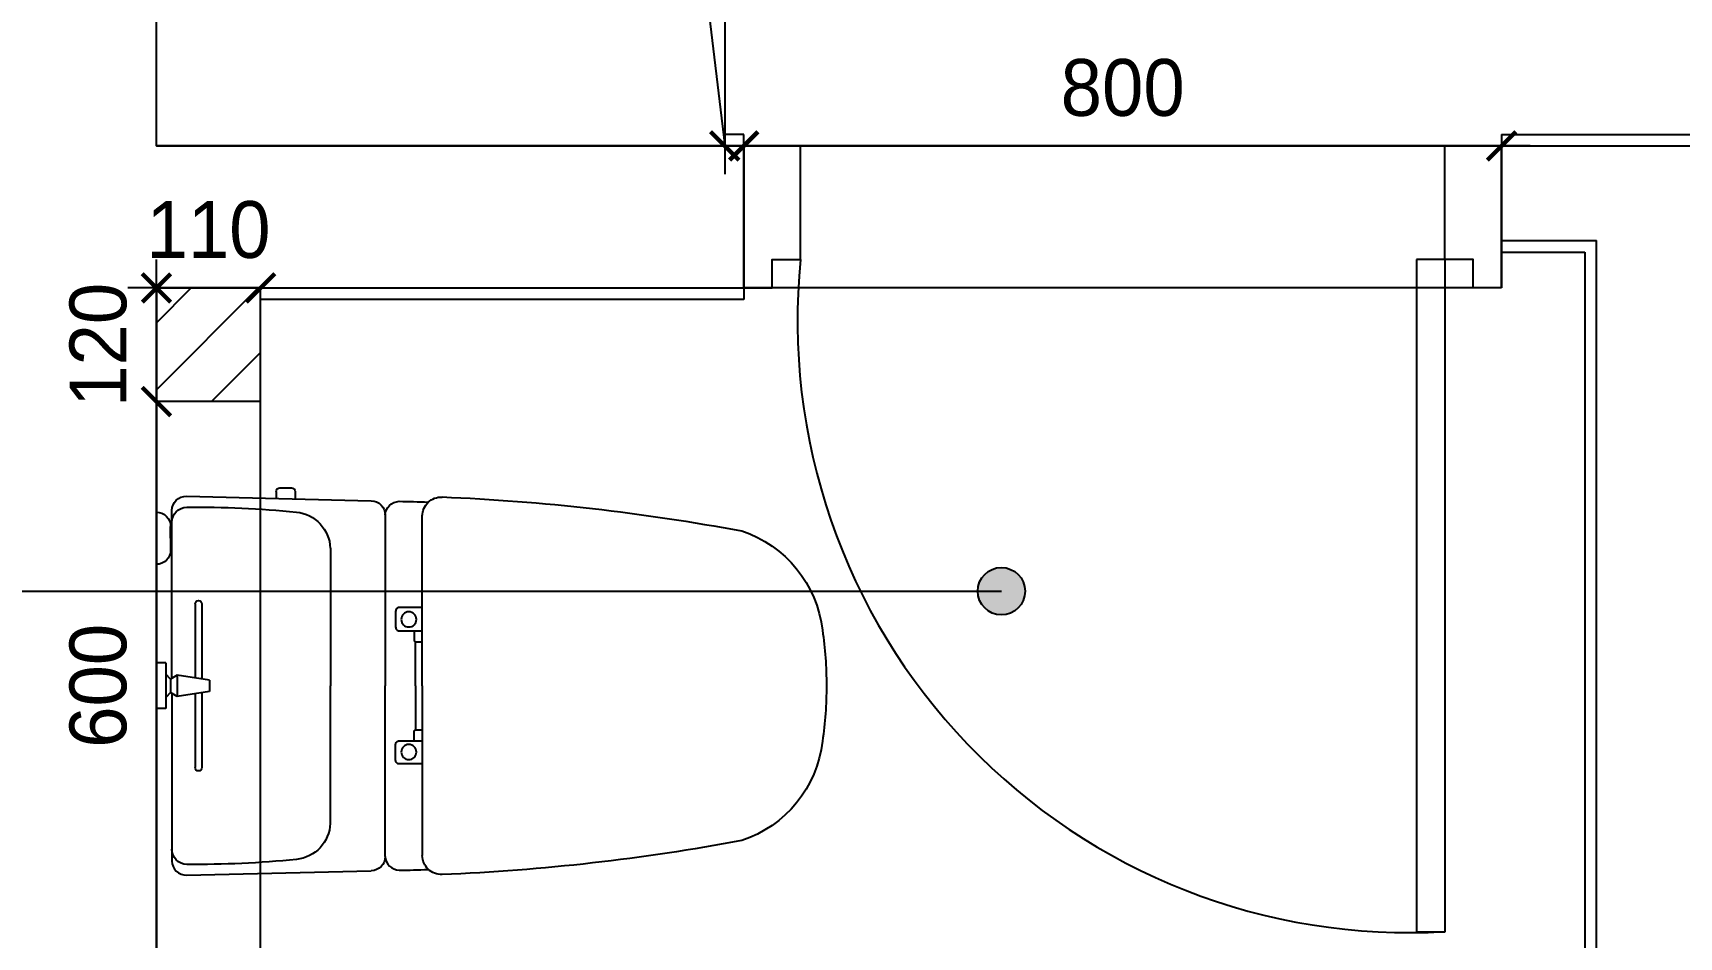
# Model space of a CAD drawing. Header units: millimetres. Extents: x -551172 to 232469, y -3435 to 261611.
# Drawn here: x 70241 to 71979, y 104670 to 105625 of the extents above; entities that cross this region are included whole.
import ezdxf

# ---------------------------------------------------------------- set-up
doc = ezdxf.new("R2010")
doc.units = ezdxf.units.MM
doc.header["$LTSCALE"] = 10
doc.header["$PDMODE"] = 3
doc.linetypes.add('HIDDEN', pattern=[9.525, 6.35, -3.175])
doc.layers.get('DEFPOINTS').update_dxf_attribs({"color": 248})
for name, color, linetype in [('0-ELC TEXT', 7, 'Continuous'), ('03-WAL NEW', 3, 'Continuous'), ('06-FUR', 6, 'Continuous'), ('C-FIN', 5, 'Continuous'), ('C-HAT', 251, 'Continuous'), ('fin', 5, 'Continuous'), ('HL', 6, 'HIDDEN'), ('도면층2', 2, 'Continuous'), ('도면층4', 4, 'Continuous'), ('도면층5', 5, 'Continuous')]:
    doc.layers.add(name, color=color, linetype=linetype)
doc.styles.add('HY 울릉도 L', font='')
doc.styles.get('HY 울릉도 L').set_extended_font_data('HY울릉도L')
doc.linetypes.add('ZIGZAG', pattern='A,0.0001,-0.2,[131,ltypeshp.shx,S=0.2,R=0,X=-0.2,Y=0],-0.4,[131,ltypeshp.shx,S=0.2,R=180,X=0.2,Y=0],-0.2', length=0.8001)
doc.dimstyles.new('30', dxfattribs={"dimscale": 30, "dimtxt": 2, "dimasz": 1, "dimexe": 1, "dimexo": 1, "dimgap": 1, "dimtad": 1, "dimdec": 0, "dimrnd": 0.05, "dimdsep": 46, "dimlunit": 6, "dimtxsty": 'HY 울릉도 L', "dimblk": 'ARCHTICK', "dimcen": 2.5, "dimdle": 1, "dimclrd": 133, "dimclre": 133, "dimclrt": 30, "dimadec": 0, "dimazin": 0, "dimtfac": 1, "dimtdec": 0, "dimtix": 1, "dimtmove": 2, "dimatfit": 3, "dimldrblk": 'ARCHTICK', "dimfxl": 1, "dimlwd": -1, "dimlwe": -1, "dimarcsym": 0})

# ---------------------------------------------------------------- blocks, each defined once
blk = doc.blocks.new('_ArchTick')
at = {"color": 0, "linetype": 'ByBlock', "const_width": 0.15}
blk.add_lwpolyline([(-0.5, -0.5), (0.5, 0.5)], dxfattribs=at)
blk = doc.blocks.new('*D1184')
at = {"layer": '06-FUR', "color": 133, "transparency": 16777216}
blk.add_line((71821.4, 105505.3), (70961.4, 105505.3), dxfattribs=at)
at = {"layer": 'DEFPOINTS', "color": 0, "transparency": 16777216}
for p in [(70991.4, 105505.3), (70991.4, 105505.3), (71791.4, 105505.3)]:
    blk.add_point(p, dxfattribs=at)
at = {"layer": '06-FUR', "color": 133, "transparency": 16777216, "xscale": 30, "yscale": 30, "zscale": 30, "rotation": 180}
blk.add_blockref('_ArchTick', (70991.4, 105505.3), dxfattribs=at)
at = {"layer": '06-FUR', "color": 133, "transparency": 16777216, "xscale": 30, "yscale": 30, "zscale": 30}
blk.add_blockref('_ArchTick', (71791.4, 105505.3), dxfattribs=at)
at = {"layer": '06-FUR', "color": 30, "transparency": 16777216, "insert": (71391.4, 105566.6), "char_height": 60, "attachment_point": 5, "style": 'HY 울릉도 L'}
blk.add_mtext('800', dxfattribs=at)
blk = doc.blocks.new('*D1186')
at = {"layer": '06-FUR', "color": 133, "transparency": 16777216}
for p, q in [((70971.4, 110585.3), (70971.4, 105475.3)), ((71001.4, 110555.3), (71001.4, 110555.3)), ((71001.4, 105505.3), (71001.4, 105505.3))]:
    blk.add_line(p, q, dxfattribs=at)
at = {"layer": 'DEFPOINTS', "color": 0, "transparency": 16777216}
for p in [(70971.4, 110555.3), (70971.4, 105505.3), (70971.4, 105505.3)]:
    blk.add_point(p, dxfattribs=at)
at = {"layer": '06-FUR', "color": 133, "transparency": 16777216, "xscale": 30, "yscale": 30, "zscale": 30}
for p, rotation in [((70971.4, 110555.3), 90), ((70971.4, 105505.3), 270)]:
    blk.add_blockref('_ArchTick', p, dxfattribs=dict(at, rotation=rotation))
at = {"layer": '06-FUR', "color": 30, "transparency": 16777216, "insert": (70905.4, 108030.3), "char_height": 60, "attachment_point": 5, "rotation": 90, "style": 'HY 울릉도 L'}
blk.add_mtext('5,050', dxfattribs=at)
blk = doc.blocks.new('A$C4B2D31F0')
at = {"layer": 'fin', "color": 4}
for p, q in [((185, 690.9), (20.4, 690.9)), ((37.2, 692.3), (24.7, 692.3)), ((37.2, 692.3), (49.7, 692.3)), ((200.9, 690.9), (365.5, 690.9)), ((47.7, 523.7), (192.9, 523.7)), ((338.2, 523.7), (192.9, 523.7)), ((12.6, 465.9), (192.9, 465.9)), ((373.3, 465.9), (192.9, 465.9)), ((192.9, 426.6), (13.7, 426.6)), ((192.9, 426.6), (372.2, 426.6))]:
    blk.add_line(p, q, dxfattribs=at)
for points in [[(20.4, 690.9), (7.9, 690.9, 0.421209), (-7.1, 675.5), (-2.4, 480.5, 0.001659)], [(365.5, 690.9), (378, 690.9, -0.421209), (392.9, 675.5), (388.3, 480.5, -0.001659)], [(12.6, 465.9, 0.371724), (-1.8, 451.2, 0.003515), (-1, 420.3, 0.320541)], [(373.3, 465.9, -0.371724), (387.7, 451.2, -0.003515), (386.9, 420.3, -0.320541)]]:
    blk.add_lwpolyline(points, format="xyb", dxfattribs=at)
for centre, radius, start, end in [((24.7, 707.3), 15, 180, 270), ((49.7, 707.3), 15, 270, 0), ((20.4, 674.9), 16, 90, 179.3116), ((365.5, 674.9), 16, 0.6884, 90), ((1004.3, 663.1), 1000, 179.3116, 185.9437), ((-618.4, 663.1), 1000, 354.0563, 0.6884), ((49.4, 563.7), 40, 185.9437, 267.5129), ((336.5, 563.7), 40, 272.4871, 354.0563), ((12.6, 480.9), 15, 181.3651, 270), ((373.3, 480.9), 15, 270, 358.6349), ((13.7, 406.6), 20, 90, 182.3333), ((372.2, 406.6), 20, 357.6667, 90), ((2197.7, 495.6), 2205.9, 182.3333, 190.6081), ((-1811.8, 495.6), 2205.9, 349.3919, 357.6667), ((148.7, 128.9), 125.5, 198.2964, 263.4241), ((237.2, 128.9), 125.5, 276.5759, 341.7036), ((192.9, 405.9), 405.9, 261.6993, 270), ((192.9, 405.9), 405.9, 270, 278.3007)]:
    blk.add_arc(centre, radius, start, end, dxfattribs=at)
at = {"layer": 'HL', "linetype": 'Continuous'}
for p, q in [((168.9, 697.3), (168.9, 707.3)), ((168.9, 697.3), (216.9, 697.3)), ((186, 692.5), (180.6, 697.3)), ((199.9, 692.5), (205.3, 697.3)), ((216.9, 697.3), (216.9, 707.3)), ((181.6, 685.5), (186, 692.5)), ((187, 651.2), (181.6, 685.5)), ((181.6, 685.5), (204.3, 685.5)), ((186, 692.5), (199.9, 692.5)), ((198.9, 651.2), (204.3, 685.5)), ((204.3, 685.5), (199.9, 692.5)), ((106.4, 666.3), (184.4, 666.3)), ((201.4, 666.3), (279.4, 666.3)), ((106.4, 659.3), (185.5, 659.3)), ((187, 651.2), (198.9, 651.2)), ((200.4, 659.3), (279.4, 659.3)), ((-16, 576.9), (-16, 564.8)), ((-12, 580.9), (-4.8, 580.9)), ((-12, 560.8), (-4.3, 560.8)), ((192.9, 433.7), (146.6, 433.7)), ((192.9, 433.7), (239.3, 433.7))]:
    blk.add_line(p, q, dxfattribs=at)
for points in [[(110.4, 426.6), (110.4, 450.8, -0.414214), (114.4, 454.8), (130.9, 454.8, -0.414214), (134.9, 450.8), (134.9, 435.2), (134.9, 426.6)], [(275.5, 426.6), (275.5, 450.8, 0.414214), (271.5, 454.8), (255, 454.8, 0.414214), (251, 450.8), (251, 435.2), (251, 426.6)], [(134.9, 435.2), (144.6, 435.2, -0.414214), (146.6, 433.2), (146.6, 426.6)], [(251, 435.2), (241.3, 435.2, 0.414214), (239.3, 433.2), (239.3, 426.6)]]:
    blk.add_lwpolyline(points, format="xyb", dxfattribs=at)
for centre in [(122.9, 440.9), (262.9, 440.9)]:
    blk.add_circle(centre, 8, dxfattribs=at)
for centre, radius, start, end in [((106.4, 662.8), 3.5, 90, 270), ((279.4, 662.8), 3.5, 270, 90), ((-12, 576.9), 4, 90, 180), ((-12, 564.8), 4, 180, 270)]:
    blk.add_arc(centre, radius, start, end, dxfattribs=at)
blk = doc.blocks.new('*D1312')
at = {"layer": '06-FUR', "color": 133, "transparency": 16777216}
for p, q in [((70371.4, 105355.3), (70371.4, 105385.3)), ((70451.4, 105355.3), (70341.4, 105355.3)), ((70371.4, 105355.3), (70371.4, 105235.3)), ((70371.4, 105235.3), (70371.4, 105205.3))]:
    blk.add_line(p, q, dxfattribs=at)
at = {"layer": 'DEFPOINTS', "color": 0, "transparency": 16777216}
for p in [(70481.4, 105355.3), (70371.4, 105235.3), (70371.4, 105235.3)]:
    blk.add_point(p, dxfattribs=at)
at = {"layer": '06-FUR', "color": 133, "transparency": 16777216, "xscale": 30, "yscale": 30, "zscale": 30}
for p, rotation in [((70371.4, 105355.3), 270), ((70371.4, 105235.3), 90)]:
    blk.add_blockref('_ArchTick', p, dxfattribs=dict(at, rotation=rotation))
at = {"layer": '06-FUR', "color": 30, "transparency": 16777216, "insert": (70310.1, 105295.3), "char_height": 60, "attachment_point": 5, "rotation": 90, "style": 'HY 울릉도 L'}
blk.add_mtext('120', dxfattribs=at)
blk = doc.blocks.new('*D1313')
at = {"layer": '06-FUR', "color": 133, "transparency": 16777216}
blk.add_line((70371.4, 105265.3), (70371.4, 104605.3), dxfattribs=at)
at = {"layer": 'DEFPOINTS', "color": 0, "transparency": 16777216}
for p in [(70371.4, 105235.3), (70371.4, 104635.3), (70371.4, 104635.3)]:
    blk.add_point(p, dxfattribs=at)
at = {"layer": '06-FUR', "color": 133, "transparency": 16777216, "xscale": 30, "yscale": 30, "zscale": 30}
for p, rotation in [((70371.4, 105235.3), 90), ((70371.4, 104635.3), 270)]:
    blk.add_blockref('_ArchTick', p, dxfattribs=dict(at, rotation=rotation))
at = {"layer": '06-FUR', "color": 30, "transparency": 16777216, "insert": (70310.1, 104935.3), "char_height": 60, "attachment_point": 5, "rotation": 90, "style": 'HY 울릉도 L'}
blk.add_mtext('600', dxfattribs=at)
blk = doc.blocks.new('*D1315')
at = {"layer": '06-FUR', "color": 133, "transparency": 16777216}
for p, q in [((70371.4, 105355.3), (70341.4, 105355.3)), ((70481.4, 105355.3), (70371.4, 105355.3)), ((70481.4, 105355.3), (70511.4, 105355.3))]:
    blk.add_line(p, q, dxfattribs=at)
at = {"layer": 'DEFPOINTS', "color": 0, "transparency": 16777216}
for p in [(70371.4, 105355.3), (70371.4, 105355.3), (70481.4, 105355.3)]:
    blk.add_point(p, dxfattribs=at)
at = {"layer": '06-FUR', "color": 133, "transparency": 16777216, "xscale": 30, "yscale": 30, "zscale": 30}
blk.add_blockref('_ArchTick', (70371.4, 105355.3), dxfattribs=at)
at = {"layer": '06-FUR', "color": 133, "transparency": 16777216, "xscale": 30, "yscale": 30, "zscale": 30, "rotation": 180}
blk.add_blockref('_ArchTick', (70481.4, 105355.3), dxfattribs=at)
at = {"layer": '06-FUR', "color": 30, "transparency": 16777216, "insert": (70426.4, 105416.6), "char_height": 60, "attachment_point": 5, "style": 'HY 울릉도 L'}
blk.add_mtext('110', dxfattribs=at)

msp = doc.modelspace()

# ---------------------------------------------------------------- hatches: boundary and pattern name
at = {"layer": '0-ELC TEXT'}
h = msp.add_hatch(color=256, dxfattribs=at)
h.dxf.hatch_style = 1
edge = h.paths.add_edge_path()
edge.add_arc((71263.4, 105035.2), 25, 180, 540, ccw=False)
at = {"layer": 'C-HAT'}
h = msp.add_hatch(dxfattribs=at)
h.set_pattern_fill('_USER', color=256, scale=50, angle=45, pattern_type=0)
h.set_pattern_definition([(45, (-72590, 19350), (-35.355339, 35.355339), [])])
h.paths.add_polyline_path([(70481.4, 104635.3), (70371.4, 104635.3), (70371.4, 103935.3), (70371.4, 103870.3), (71111.4, 103870.3), (70371.4, 103870.3), (70371.4, 103825.3), (71141.4, 103825.3), (71141.4, 103935.3), (70481.4, 103935.3)])
h.paths.add_polyline_path([(70481.4, 105355.3), (70371.4, 105355.3), (70371.4, 105235.3), (70481.4, 105235.3)])

# ---------------------------------------------------------------- linework, layer by layer
at = {"layer": '0-ELC TEXT'}
msp.add_line((70005.7, 105035.2), (71263.4, 105035.2), dxfattribs=at)
msp.add_circle((71263.4, 105035.2), 25, dxfattribs=at)
at = {"layer": '03-WAL NEW'}
msp.add_line((70481.4, 105235.3), (70371.4, 105235.3), dxfattribs=at)
msp.add_lwpolyline([(70481.4, 103935.3), (70481.4, 105355.3), (70371.4, 105355.3), (70371.4, 103935.3)], dxfattribs=at)
at = {"layer": '06-FUR'}
msp.add_line((70371.4, 110555.3), (70971.4, 105505.3), dxfattribs=at)
msp.add_lwpolyline([(70971.4, 105505.3), (70371.4, 105505.3), (70371.4, 110555.3), (70971.4, 110555.3)], close=True, dxfattribs=at)
at = {"layer": '06-FUR', "color": 1, "linetype": 'ZIGZAG', "ltscale": 100}
msp.add_circle((77280, 106770), 15680, dxfattribs=at)
at = {"layer": 'C-FIN'}
for p, q in [((70991.4, 105517.3), (70970, 105517.3)), ((70991.4, 105505.3), (70991.4, 105517.3)), ((71791.4, 105517.3), (72859.4, 105517.3)), ((71791.4, 105517.3), (71791.4, 105505.3)), ((71791.4, 105405.3), (71791.4, 105393.3)), ((71791.4, 105393.3), (71879.4, 105393.3)), ((71879.4, 105393.3), (71879.4, 102937.3)), ((70991.4, 105343.3), (70481.4, 105343.3)), ((70991.4, 105355.3), (70991.4, 105343.3))]:
    msp.add_line(p, q, dxfattribs=at)
at = {"layer": '도면층2'}
for p, q in [((70371.4, 105505.3), (70371.4, 110555.3)), ((70371.4, 105505.3), (70991.4, 105505.3)), ((70991.4, 105355.3), (70991.4, 105505.3)), ((71791.4, 105505.3), (72871.4, 105505.3)), ((71791.4, 105405.3), (71791.4, 105505.3)), ((71791.4, 105405.3), (71891.4, 105405.3)), ((70371.4, 105355.3), (70991.4, 105355.3)), ((70371.4, 102925.3), (70371.4, 105355.3))]:
    msp.add_line(p, q, dxfattribs=at)
msp.add_lwpolyline([(71891.4, 102925.3), (71891.4, 105405.3)], dxfattribs=at)
at = {"layer": '도면층4'}
for p, q in [((70991.4, 105505.3), (71791.4, 105505.3)), ((70991.4, 105355.3), (70991.4, 105505.3)), ((71791.4, 105505.3), (71791.4, 105355.3)), ((71791.4, 105355.3), (71791.4, 105505.3)), ((71701.4, 105385.3), (71701.4, 104675.9)), ((71731.4, 105385.3), (71701.4, 105385.3)), ((71731.4, 105385.3), (71731.4, 104675.3)), ((71791.4, 105355.3), (70991.4, 105355.3)), ((71731.4, 104675.3), (71701.4, 104675.3))]:
    msp.add_line(p, q, dxfattribs=at)
for points in [[(70991.4, 105355.3), (71021.4, 105355.3), (71021.4, 105385.3), (71051.4, 105385.3), (71051.4, 105505.3), (71021.4, 105505.3), (71021.4, 105505.3), (70991.4, 105505.3), (70991.4, 105355.3)], [(71791.4, 105355.3), (71761.4, 105355.3), (71761.4, 105385.3), (71731.4, 105385.3), (71731.4, 105505.3), (71761.4, 105505.3), (71761.4, 105505.3), (71791.4, 105505.3), (71791.4, 105355.3)]]:
    msp.add_lwpolyline(points, dxfattribs=at)
at = {"layer": '도면층5'}
msp.add_arc((71693.9, 105320.5), 645.8, 174.2444, 273.3276, dxfattribs=at)

# ---------------------------------------------------------------- block references
at = {"xscale": -1, "rotation": 90}
msp.add_blockref('A$C4B2D31F0', (71078.7, 105128.3), dxfattribs=at)

# ---------------------------------------------------------------- dimensions: what is measured, and where the dimension line sits
at = {"layer": '06-FUR'}
for base, p1, p2, picture, middle in [((70971.4, 105505.3), (70971.4, 110555.3), (70971.4, 105505.3), '*D1186', (70905.4, 108030.3)), ((70371.4, 105235.3), (70481.4, 105355.3), (70371.4, 105235.3), '*D1312', (70310.1, 105295.3)), ((70371.4, 104635.3), (70371.4, 105235.3), (70371.4, 104635.3), '*D1313', (70310.1, 104935.3))]:
    dim = msp.add_linear_dim(base=base, p1=p1, p2=p2, angle=90, dimstyle='30', override={"dimfxl": 1.25}, dxfattribs=at)
    dim.commit()
    dim.dimension.update_dxf_attribs({"geometry": picture, "text_midpoint": middle})
for base, p1, p2, picture, middle in [((70991.4, 105505.3), (71791.4, 105505.3), (70991.4, 105505.3), '*D1184', (71391.4, 105566.6)), ((70371.4, 105355.3), (70481.4, 105355.3), (70371.4, 105355.3), '*D1315', (70426.4, 105416.6))]:
    dim = msp.add_linear_dim(base=base, p1=p1, p2=p2, dimstyle='30', override={"dimfxl": 1.25}, dxfattribs=at)
    dim.commit()
    dim.dimension.update_dxf_attribs({"geometry": picture, "text_midpoint": middle})

doc.saveas('drawing.dxf')
